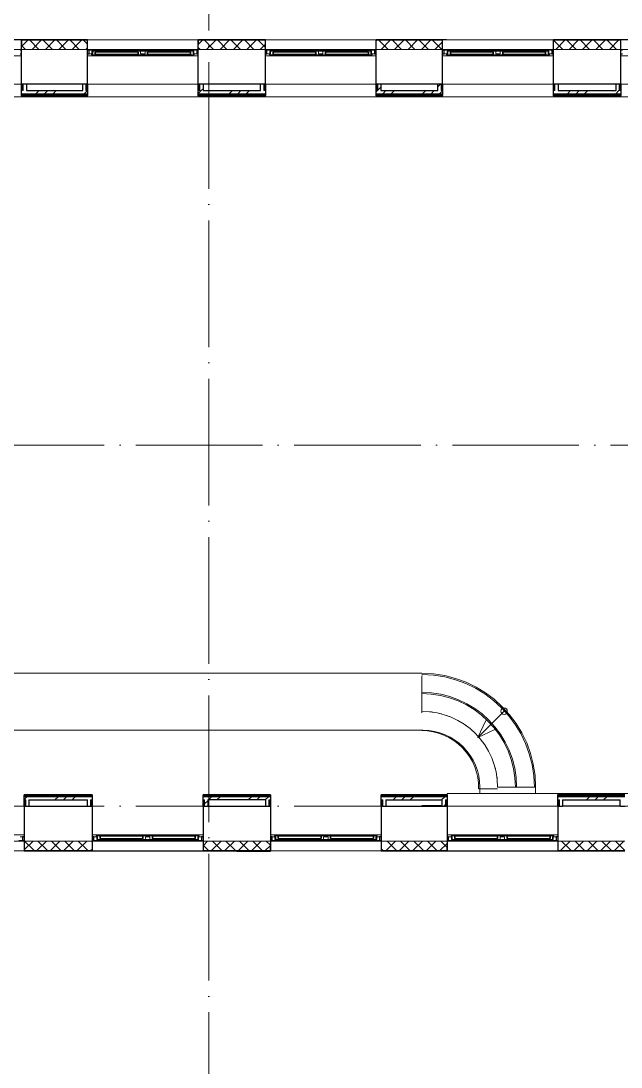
# Model space of a CAD drawing. Header units: millimetres. Extents: x -695119 to 412940, y -249585 to 622758.
# Drawn here: x 308024 to 317506, y 91794 to 108312 of the extents above; entities that cross this region are included whole.
import ezdxf

# ---------------------------------------------------------------- set-up
doc = ezdxf.new("R2010")
doc.units = ezdxf.units.MM
doc.linetypes.add('ADSK_Линия сетки', pattern=[25, 20, -2.5, 0, -2.5])
for name, color, linetype, lineweight in [('_ Окна', 252, 'Continuous', 30), ('Аннотация', 252, 'Continuous', 18), ('Лестницы', 8, 'Continuous', 9), ('Линии', 7, 'Continuous', 9), ('Ограждение', 8, 'Continuous', 9), ('Окна', 252, 'Continuous', 9), ('Оси', 252, 'Continuous', 9), ('Перекрытие', 252, 'Continuous', 18), ('Стены внутренние', 252, 'Continuous', 18), ('Стены наружные', 252, 'Continuous', 18), ('Стены штриховка', 7, 'Continuous', 9)]:
    doc.layers.add(name, color=color, linetype=linetype, lineweight=lineweight)
doc.layers.add('Узлы', color=7, linetype='Continuous')

# ---------------------------------------------------------------- blocks, each defined once
blk = doc.blocks.new('план 2 этажа')
at = {"layer": '_ Окна', "color": 251, "true_color": 0x636466}
for p, q in [((308036, 107852), (308011, 107852)), ((308011, 107794), (308036, 107794)), ((309101, 107852), (309076, 107852)), ((309076, 107794), (309101, 107794)), ((309101, 107794), (309101, 107852)), ((309199, 107818), (309196, 107818)), ((309196, 107818), (309196, 107786)), ((309196, 107786), (309199, 107786)), ((309876, 107818), (309199, 107818)), ((309199, 107818), (309199, 107786)), ((309199, 107786), (309199, 107818)), ((309199, 107786), (309876, 107786)), ((309876, 107786), (309876, 107818)), ((309876, 107818), (309876, 107786)), ((309879, 107818), (309876, 107818)), ((309876, 107786), (309879, 107786)), ((309879, 107786), (309879, 107818)), ((310026, 107818), (310023, 107818)), ((310023, 107818), (310023, 107786)), ((310023, 107786), (310026, 107786)), ((310703, 107818), (310026, 107818)), ((310026, 107818), (310026, 107786)), ((310026, 107786), (310026, 107818)), ((310026, 107786), (310703, 107786)), ((310703, 107786), (310703, 107818)), ((310703, 107818), (310703, 107786)), ((310706, 107818), (310703, 107818)), ((310703, 107786), (310706, 107786)), ((310706, 107786), (310706, 107818)), ((310826, 107852), (310801, 107852)), ((310801, 107852), (310801, 107794)), ((310801, 107794), (310826, 107794)), ((311911, 107852), (311886, 107852)), ((311886, 107794), (311911, 107794)), ((311911, 107794), (311911, 107852)), ((312009, 107818), (312006, 107818)), ((312006, 107818), (312006, 107786)), ((312006, 107786), (312009, 107786)), ((312686, 107818), (312009, 107818)), ((312009, 107818), (312009, 107786)), ((312009, 107786), (312009, 107818)), ((312009, 107786), (312686, 107786)), ((312686, 107786), (312686, 107818)), ((312686, 107818), (312686, 107786)), ((312689, 107818), (312686, 107818)), ((312686, 107786), (312689, 107786)), ((312689, 107786), (312689, 107818)), ((312836, 107818), (312833, 107818)), ((312833, 107818), (312833, 107786)), ((312833, 107786), (312836, 107786)), ((313513, 107818), (312836, 107818)), ((312836, 107818), (312836, 107786)), ((312836, 107786), (312836, 107818)), ((312836, 107786), (313513, 107786)), ((313513, 107786), (313513, 107818)), ((313513, 107818), (313513, 107786)), ((313516, 107818), (313513, 107818)), ((313513, 107786), (313516, 107786)), ((313516, 107786), (313516, 107818)), ((313636, 107852), (313611, 107852)), ((313611, 107852), (313611, 107794)), ((313611, 107794), (313636, 107794)), ((314711, 107852), (314686, 107852)), ((314686, 107794), (314711, 107794)), ((314711, 107794), (314711, 107852)), ((314809, 107818), (314806, 107818)), ((314806, 107818), (314806, 107786)), ((314806, 107786), (314809, 107786)), ((315486, 107818), (314809, 107818)), ((314809, 107818), (314809, 107786)), ((314809, 107786), (314809, 107818)), ((314809, 107786), (315486, 107786)), ((315486, 107786), (315486, 107818)), ((315486, 107818), (315486, 107786)), ((315489, 107818), (315486, 107818)), ((315486, 107786), (315489, 107786)), ((315489, 107786), (315489, 107818)), ((315636, 107818), (315633, 107818)), ((315633, 107818), (315633, 107786)), ((315633, 107786), (315636, 107786)), ((316313, 107818), (315636, 107818)), ((315636, 107818), (315636, 107786)), ((315636, 107786), (315636, 107818)), ((315636, 107786), (316313, 107786)), ((316313, 107786), (316313, 107818)), ((316313, 107818), (316313, 107786)), ((316316, 107818), (316313, 107818)), ((316313, 107786), (316316, 107786)), ((316316, 107786), (316316, 107818)), ((316436, 107852), (316411, 107852)), ((316411, 107852), (316411, 107794)), ((316411, 107794), (316436, 107794)), ((317526, 107852), (317501, 107852)), ((317501, 107794), (317526, 107794)), ((308076, 95430), (308051, 95430)), ((308051, 95430), (308051, 95372)), ((308051, 95372), (308076, 95372)), ((309176, 95430), (309151, 95430)), ((309151, 95372), (309176, 95372)), ((309176, 95372), (309176, 95430)), ((309274, 95438), (309271, 95438)), ((309271, 95438), (309271, 95406)), ((309271, 95406), (309274, 95406)), ((309951, 95438), (309274, 95438)), ((309274, 95438), (309274, 95406)), ((309274, 95406), (309274, 95438)), ((309274, 95406), (309951, 95406)), ((309951, 95406), (309951, 95438)), ((309951, 95438), (309951, 95406)), ((309954, 95438), (309951, 95438)), ((309951, 95406), (309954, 95406)), ((309954, 95406), (309954, 95438)), ((310101, 95438), (310098, 95438)), ((310098, 95438), (310098, 95406)), ((310098, 95406), (310101, 95406)), ((310778, 95438), (310101, 95438)), ((310101, 95438), (310101, 95406)), ((310101, 95406), (310101, 95438)), ((310101, 95406), (310778, 95406)), ((310778, 95406), (310778, 95438)), ((310778, 95438), (310778, 95406)), ((310781, 95438), (310778, 95438)), ((310778, 95406), (310781, 95406)), ((310781, 95406), (310781, 95438)), ((310901, 95430), (310876, 95430)), ((310876, 95430), (310876, 95372)), ((310876, 95372), (310901, 95372)), ((311991, 95430), (311966, 95430)), ((311966, 95372), (311991, 95372)), ((311991, 95372), (311991, 95430)), ((312089, 95438), (312086, 95438)), ((312086, 95438), (312086, 95406)), ((312086, 95406), (312089, 95406)), ((312766, 95438), (312089, 95438)), ((312089, 95438), (312089, 95406)), ((312089, 95406), (312089, 95438)), ((312089, 95406), (312766, 95406)), ((312766, 95406), (312766, 95438)), ((312766, 95438), (312766, 95406)), ((312769, 95438), (312766, 95438)), ((312766, 95406), (312769, 95406)), ((312769, 95406), (312769, 95438)), ((312916, 95438), (312913, 95438)), ((312913, 95438), (312913, 95406)), ((312913, 95406), (312916, 95406)), ((313593, 95438), (312916, 95438)), ((312916, 95438), (312916, 95406)), ((312916, 95406), (312916, 95438)), ((312916, 95406), (313593, 95406)), ((313593, 95406), (313593, 95438)), ((313593, 95438), (313593, 95406)), ((313596, 95438), (313593, 95438)), ((313593, 95406), (313596, 95406)), ((313596, 95406), (313596, 95438)), ((313716, 95430), (313691, 95430)), ((313691, 95430), (313691, 95372)), ((313691, 95372), (313716, 95372)), ((314781, 95430), (314756, 95430)), ((314756, 95372), (314781, 95372)), ((314781, 95372), (314781, 95430)), ((314879, 95438), (314876, 95438)), ((314876, 95438), (314876, 95406)), ((314876, 95406), (314879, 95406)), ((315556, 95438), (314879, 95438)), ((314879, 95438), (314879, 95406)), ((314879, 95406), (314879, 95438)), ((314879, 95406), (315556, 95406)), ((315556, 95406), (315556, 95438)), ((315556, 95438), (315556, 95406)), ((315559, 95438), (315556, 95438)), ((315556, 95406), (315559, 95406)), ((315559, 95406), (315559, 95438)), ((315706, 95438), (315703, 95438)), ((315703, 95438), (315703, 95406)), ((315703, 95406), (315706, 95406)), ((316383, 95438), (315706, 95438)), ((315706, 95438), (315706, 95406)), ((315706, 95406), (315706, 95438)), ((315706, 95406), (316383, 95406)), ((316383, 95406), (316383, 95438)), ((316383, 95438), (316383, 95406)), ((316386, 95438), (316383, 95438)), ((316383, 95406), (316386, 95406)), ((316386, 95406), (316386, 95438)), ((316506, 95430), (316481, 95430)), ((316481, 95430), (316481, 95372)), ((316481, 95372), (316506, 95372))]:
    blk.add_line(p, q, dxfattribs=at)
at = {"layer": '_ Окна', "color": 251, "lineweight": 18, "true_color": 0x636466}
for p, q in [((309160, 107852), (309101, 107852)), ((309101, 107852), (309101, 107794)), ((309101, 107794), (309139, 107794)), ((309159, 107794), (309139, 107794)), ((309139, 107794), (309139, 107777)), ((309139, 107777), (309195, 107777)), ((309147, 107794), (309147, 107835)), ((309147, 107835), (309159, 107835)), ((309159, 107835), (309159, 107794)), ((309209, 107835), (309159, 107835)), ((309165, 107835), (309160, 107852)), ((309195, 107777), (309196, 107778)), ((309196, 107786), (309196, 107818)), ((309196, 107818), (309214, 107818)), ((309214, 107786), (309196, 107786)), ((309196, 107778), (309197, 107777)), ((309197, 107777), (309211, 107777)), ((309214, 107818), (309209, 107835)), ((309211, 107777), (309214, 107786)), ((309865, 107835), (309861, 107818)), ((309861, 107818), (309879, 107818)), ((309879, 107786), (309861, 107786)), ((309861, 107786), (309863, 107777)), ((309863, 107777), (309878, 107777)), ((309916, 107835), (309865, 107835)), ((309878, 107777), (309879, 107778)), ((309879, 107818), (309879, 107786)), ((309879, 107778), (309880, 107777)), ((309880, 107777), (309936, 107777)), ((309916, 107794), (309916, 107835)), ((309936, 107794), (309916, 107794)), ((309936, 107777), (309936, 107794)), ((309986, 107794), (309966, 107794)), ((309966, 107794), (309966, 107777)), ((309966, 107777), (310022, 107777)), ((309986, 107835), (309986, 107794)), ((310036, 107835), (309986, 107835)), ((310022, 107777), (310023, 107778)), ((310023, 107786), (310023, 107818)), ((310023, 107818), (310041, 107818)), ((310041, 107786), (310023, 107786)), ((310023, 107778), (310024, 107777)), ((310024, 107777), (310038, 107777)), ((310041, 107818), (310036, 107835)), ((310038, 107777), (310041, 107786)), ((310692, 107835), (310688, 107818)), ((310688, 107818), (310706, 107818)), ((310706, 107786), (310688, 107786)), ((310688, 107786), (310690, 107777)), ((310690, 107777), (310705, 107777)), ((310743, 107835), (310692, 107835)), ((310705, 107777), (310706, 107778)), ((310706, 107818), (310706, 107786)), ((310706, 107778), (310707, 107777)), ((310707, 107777), (310763, 107777)), ((310741, 107852), (310737, 107835)), ((310801, 107852), (310741, 107852)), ((310743, 107794), (310743, 107835)), ((310743, 107835), (310755, 107835)), ((310763, 107794), (310743, 107794)), ((310755, 107835), (310755, 107794)), ((310763, 107777), (310763, 107794)), ((310763, 107794), (310801, 107794)), ((310801, 107794), (310801, 107852)), ((311970, 107852), (311911, 107852)), ((311911, 107852), (311911, 107794)), ((311911, 107794), (311949, 107794)), ((311969, 107794), (311949, 107794)), ((311949, 107794), (311949, 107777)), ((311949, 107777), (312005, 107777)), ((311957, 107794), (311957, 107835)), ((311957, 107835), (311969, 107835)), ((311969, 107835), (311969, 107794)), ((312019, 107835), (311969, 107835)), ((311975, 107835), (311970, 107852)), ((312005, 107777), (312006, 107778)), ((312006, 107786), (312006, 107818)), ((312006, 107818), (312024, 107818)), ((312024, 107786), (312006, 107786)), ((312006, 107778), (312007, 107777)), ((312007, 107777), (312021, 107777)), ((312024, 107818), (312019, 107835)), ((312021, 107777), (312024, 107786)), ((312675, 107835), (312671, 107818)), ((312671, 107818), (312689, 107818)), ((312689, 107786), (312671, 107786)), ((312671, 107786), (312673, 107777)), ((312673, 107777), (312688, 107777)), ((312726, 107835), (312675, 107835)), ((312688, 107777), (312689, 107778)), ((312689, 107818), (312689, 107786)), ((312689, 107778), (312690, 107777)), ((312690, 107777), (312746, 107777)), ((312726, 107794), (312726, 107835)), ((312746, 107794), (312726, 107794)), ((312746, 107777), (312746, 107794)), ((312796, 107794), (312776, 107794)), ((312776, 107794), (312776, 107777)), ((312776, 107777), (312832, 107777)), ((312796, 107835), (312796, 107794)), ((312846, 107835), (312796, 107835)), ((312832, 107777), (312833, 107778)), ((312833, 107786), (312833, 107818)), ((312833, 107818), (312851, 107818)), ((312851, 107786), (312833, 107786)), ((312833, 107778), (312834, 107777)), ((312834, 107777), (312848, 107777)), ((312851, 107818), (312846, 107835)), ((312848, 107777), (312851, 107786)), ((313502, 107835), (313498, 107818)), ((313498, 107818), (313516, 107818)), ((313516, 107786), (313498, 107786)), ((313498, 107786), (313500, 107777)), ((313500, 107777), (313515, 107777)), ((313553, 107835), (313502, 107835)), ((313515, 107777), (313516, 107778)), ((313516, 107818), (313516, 107786)), ((313516, 107778), (313517, 107777)), ((313517, 107777), (313573, 107777)), ((313551, 107852), (313547, 107835)), ((313611, 107852), (313551, 107852)), ((313553, 107794), (313553, 107835)), ((313553, 107835), (313565, 107835)), ((313573, 107794), (313553, 107794)), ((313565, 107835), (313565, 107794)), ((313573, 107777), (313573, 107794)), ((313573, 107794), (313611, 107794)), ((313611, 107794), (313611, 107852)), ((314770, 107852), (314711, 107852)), ((314711, 107852), (314711, 107794)), ((314711, 107794), (314749, 107794)), ((314769, 107794), (314749, 107794)), ((314749, 107794), (314749, 107777)), ((314749, 107777), (314805, 107777)), ((314757, 107794), (314757, 107835)), ((314757, 107835), (314769, 107835)), ((314769, 107835), (314769, 107794)), ((314819, 107835), (314769, 107835)), ((314775, 107835), (314770, 107852)), ((314805, 107777), (314806, 107778)), ((314806, 107786), (314806, 107818)), ((314806, 107818), (314824, 107818)), ((314824, 107786), (314806, 107786)), ((314806, 107778), (314807, 107777)), ((314807, 107777), (314821, 107777)), ((314824, 107818), (314819, 107835)), ((314821, 107777), (314824, 107786)), ((315475, 107835), (315471, 107818)), ((315471, 107818), (315489, 107818)), ((315489, 107786), (315471, 107786)), ((315471, 107786), (315473, 107777)), ((315473, 107777), (315488, 107777)), ((315526, 107835), (315475, 107835)), ((315488, 107777), (315489, 107778)), ((315489, 107818), (315489, 107786)), ((315489, 107778), (315490, 107777)), ((315490, 107777), (315546, 107777)), ((315526, 107794), (315526, 107835)), ((315546, 107794), (315526, 107794)), ((315546, 107777), (315546, 107794)), ((315596, 107794), (315576, 107794)), ((315576, 107794), (315576, 107777)), ((315576, 107777), (315632, 107777)), ((315596, 107835), (315596, 107794)), ((315646, 107835), (315596, 107835)), ((315632, 107777), (315633, 107778)), ((315633, 107786), (315633, 107818)), ((315633, 107818), (315651, 107818)), ((315651, 107786), (315633, 107786)), ((315633, 107778), (315634, 107777)), ((315634, 107777), (315648, 107777)), ((315651, 107818), (315646, 107835)), ((315648, 107777), (315651, 107786)), ((316302, 107835), (316298, 107818)), ((316298, 107818), (316316, 107818)), ((316316, 107786), (316298, 107786)), ((316298, 107786), (316300, 107777)), ((316300, 107777), (316315, 107777)), ((316353, 107835), (316302, 107835)), ((316315, 107777), (316316, 107778)), ((316316, 107818), (316316, 107786)), ((316316, 107778), (316317, 107777)), ((316317, 107777), (316373, 107777)), ((316351, 107852), (316347, 107835)), ((316411, 107852), (316351, 107852)), ((316353, 107794), (316353, 107835)), ((316353, 107835), (316365, 107835)), ((316373, 107794), (316353, 107794)), ((316365, 107835), (316365, 107794)), ((316373, 107777), (316373, 107794)), ((316373, 107794), (316411, 107794)), ((316411, 107794), (316411, 107852)), ((307991, 95372), (308051, 95372)), ((308051, 95430), (308013, 95430)), ((308051, 95372), (308051, 95430)), ((309214, 95430), (309176, 95430)), ((309176, 95430), (309176, 95372)), ((309176, 95372), (309235, 95372)), ((309270, 95447), (309214, 95447)), ((309214, 95447), (309214, 95430)), ((309214, 95430), (309234, 95430)), ((309222, 95389), (309222, 95430)), ((309234, 95389), (309222, 95389)), ((309234, 95430), (309234, 95389)), ((309234, 95389), (309284, 95389)), ((309235, 95372), (309240, 95389)), ((309271, 95446), (309270, 95447)), ((309272, 95447), (309271, 95446)), ((309271, 95406), (309271, 95438)), ((309271, 95438), (309289, 95438)), ((309289, 95406), (309271, 95406)), ((309286, 95447), (309272, 95447)), ((309284, 95389), (309289, 95406)), ((309289, 95438), (309286, 95447)), ((309938, 95447), (309936, 95438)), ((309936, 95438), (309954, 95438)), ((309954, 95406), (309936, 95406)), ((309936, 95406), (309940, 95389)), ((309953, 95447), (309938, 95447)), ((309940, 95389), (309991, 95389)), ((309954, 95446), (309953, 95447)), ((309955, 95447), (309954, 95446)), ((309954, 95438), (309954, 95406)), ((310011, 95447), (309955, 95447)), ((309991, 95389), (309991, 95430)), ((309991, 95430), (310011, 95430)), ((310011, 95430), (310011, 95447)), ((310097, 95447), (310041, 95447)), ((310041, 95447), (310041, 95430)), ((310041, 95430), (310061, 95430)), ((310061, 95430), (310061, 95389)), ((310061, 95389), (310111, 95389)), ((310098, 95446), (310097, 95447)), ((310099, 95447), (310098, 95446)), ((310098, 95406), (310098, 95438)), ((310098, 95438), (310116, 95438)), ((310116, 95406), (310098, 95406)), ((310113, 95447), (310099, 95447)), ((310111, 95389), (310116, 95406)), ((310116, 95438), (310113, 95447)), ((310765, 95447), (310763, 95438)), ((310763, 95438), (310781, 95438)), ((310781, 95406), (310763, 95406)), ((310763, 95406), (310767, 95389)), ((310780, 95447), (310765, 95447)), ((310767, 95389), (310818, 95389)), ((310781, 95446), (310780, 95447)), ((310782, 95447), (310781, 95446)), ((310781, 95438), (310781, 95406)), ((310838, 95447), (310782, 95447)), ((310812, 95389), (310816, 95372)), ((310816, 95372), (310876, 95372)), ((310818, 95389), (310818, 95430)), ((310818, 95430), (310838, 95430)), ((310830, 95389), (310818, 95389)), ((310830, 95430), (310830, 95389)), ((310838, 95430), (310838, 95447)), ((310876, 95430), (310838, 95430)), ((310876, 95372), (310876, 95430)), ((312029, 95430), (311991, 95430)), ((311991, 95430), (311991, 95372)), ((311991, 95372), (312050, 95372)), ((312085, 95447), (312029, 95447)), ((312029, 95447), (312029, 95430)), ((312029, 95430), (312049, 95430)), ((312037, 95389), (312037, 95430)), ((312049, 95389), (312037, 95389)), ((312049, 95430), (312049, 95389)), ((312049, 95389), (312099, 95389)), ((312050, 95372), (312055, 95389)), ((312086, 95446), (312085, 95447)), ((312087, 95447), (312086, 95446)), ((312086, 95406), (312086, 95438)), ((312086, 95438), (312104, 95438)), ((312104, 95406), (312086, 95406)), ((312101, 95447), (312087, 95447)), ((312099, 95389), (312104, 95406)), ((312104, 95438), (312101, 95447)), ((312753, 95447), (312751, 95438)), ((312751, 95438), (312769, 95438)), ((312769, 95406), (312751, 95406)), ((312751, 95406), (312755, 95389)), ((312768, 95447), (312753, 95447)), ((312755, 95389), (312806, 95389)), ((312769, 95446), (312768, 95447)), ((312770, 95447), (312769, 95446)), ((312769, 95438), (312769, 95406)), ((312826, 95447), (312770, 95447)), ((312806, 95389), (312806, 95430)), ((312806, 95430), (312826, 95430)), ((312826, 95430), (312826, 95447)), ((312912, 95447), (312856, 95447)), ((312856, 95447), (312856, 95430)), ((312856, 95430), (312876, 95430)), ((312876, 95430), (312876, 95389)), ((312876, 95389), (312926, 95389)), ((312913, 95446), (312912, 95447)), ((312914, 95447), (312913, 95446)), ((312913, 95406), (312913, 95438)), ((312913, 95438), (312931, 95438)), ((312931, 95406), (312913, 95406)), ((312928, 95447), (312914, 95447)), ((312926, 95389), (312931, 95406)), ((312931, 95438), (312928, 95447)), ((313580, 95447), (313578, 95438)), ((313578, 95438), (313596, 95438)), ((313596, 95406), (313578, 95406)), ((313578, 95406), (313582, 95389)), ((313595, 95447), (313580, 95447)), ((313582, 95389), (313633, 95389)), ((313596, 95446), (313595, 95447)), ((313597, 95447), (313596, 95446)), ((313596, 95438), (313596, 95406)), ((313653, 95447), (313597, 95447)), ((313627, 95389), (313631, 95372)), ((313631, 95372), (313691, 95372)), ((313633, 95389), (313633, 95430)), ((313633, 95430), (313653, 95430)), ((313645, 95389), (313633, 95389)), ((313645, 95430), (313645, 95389)), ((313653, 95430), (313653, 95447)), ((313691, 95430), (313653, 95430)), ((313691, 95372), (313691, 95430)), ((314819, 95430), (314781, 95430)), ((314781, 95430), (314781, 95372)), ((314781, 95372), (314840, 95372)), ((314875, 95447), (314819, 95447)), ((314819, 95447), (314819, 95430)), ((314819, 95430), (314839, 95430)), ((314827, 95389), (314827, 95430)), ((314839, 95389), (314827, 95389)), ((314839, 95430), (314839, 95389)), ((314839, 95389), (314889, 95389)), ((314840, 95372), (314845, 95389)), ((314876, 95446), (314875, 95447)), ((314877, 95447), (314876, 95446)), ((314876, 95406), (314876, 95438)), ((314876, 95438), (314894, 95438)), ((314894, 95406), (314876, 95406)), ((314891, 95447), (314877, 95447)), ((314889, 95389), (314894, 95406)), ((314894, 95438), (314891, 95447)), ((315543, 95447), (315541, 95438)), ((315541, 95438), (315559, 95438)), ((315559, 95406), (315541, 95406)), ((315541, 95406), (315545, 95389)), ((315558, 95447), (315543, 95447)), ((315545, 95389), (315596, 95389)), ((315559, 95446), (315558, 95447)), ((315560, 95447), (315559, 95446)), ((315559, 95438), (315559, 95406)), ((315616, 95447), (315560, 95447)), ((315596, 95389), (315596, 95430)), ((315596, 95430), (315616, 95430)), ((315616, 95430), (315616, 95447)), ((315702, 95447), (315646, 95447)), ((315646, 95447), (315646, 95430)), ((315646, 95430), (315666, 95430)), ((315666, 95430), (315666, 95389)), ((315666, 95389), (315716, 95389)), ((315703, 95446), (315702, 95447)), ((315704, 95447), (315703, 95446)), ((315703, 95406), (315703, 95438)), ((315703, 95438), (315721, 95438)), ((315721, 95406), (315703, 95406)), ((315718, 95447), (315704, 95447)), ((315716, 95389), (315721, 95406)), ((315721, 95438), (315718, 95447)), ((316370, 95447), (316368, 95438)), ((316368, 95438), (316386, 95438)), ((316386, 95406), (316368, 95406)), ((316368, 95406), (316372, 95389)), ((316385, 95447), (316370, 95447)), ((316372, 95389), (316423, 95389)), ((316386, 95446), (316385, 95447)), ((316387, 95447), (316386, 95446)), ((316386, 95438), (316386, 95406)), ((316443, 95447), (316387, 95447)), ((316417, 95389), (316421, 95372)), ((316421, 95372), (316481, 95372)), ((316423, 95389), (316423, 95430)), ((316423, 95430), (316443, 95430)), ((316435, 95389), (316423, 95389)), ((316435, 95430), (316435, 95389)), ((316443, 95430), (316443, 95447)), ((316481, 95430), (316443, 95430)), ((316481, 95372), (316481, 95430))]:
    blk.add_line(p, q, dxfattribs=at)
at = {"layer": 'Аннотация', "color": 251, "lineweight": 20, "true_color": 0x636466}
for q in [(315368, 97269), (315513, 97123)]:
    blk.add_line((315241, 96997), q, dxfattribs=at)
blk.add_circle((315658, 97413), 50, dxfattribs=at)
at = {"layer": 'Лестницы', "color": 251, "true_color": 0x636466}
for radius, start, end in [(1800, 0, 90), (1780, 0, 89.8388), (1500, 0, 90), (1480, 0, 90), (1200, 81.6338, 83.6422), (1200, 74.9412, 77.224), (1200, 68.488, 70.6478), (1200, 62.115, 63.3465), (1200, 54.0241, 55.7661), (1200, 47.1291, 49.3736), (1200, 40.6264, 42.8709), (1200, 34.2339, 35.9759), (1200, 26.6535, 27.885), (1200, 19.3522, 21.512), (1200, 12.776, 15.0588), (1200, 6.3578, 8.3662)]:
    blk.add_arc((314356, 96212), radius, start, end, dxfattribs=at)
at = {"layer": 'Линии', "color": 251, "ltscale": 100, "true_color": 0x636466}
for p, q in [((314356, 97387), (314356, 97967)), ((315556, 96187), (315256, 96187)), ((316156, 96187), (316156, 96112))]:
    blk.add_line(p, q, dxfattribs=at)
at = {"layer": 'Линии', "color": 251, "true_color": 0x636466}
blk.add_arc((314356, 96207), 900, 358.7267, 90, dxfattribs=at)
at = {"layer": 'Ограждение', "color": 251, "true_color": 0x636466}
for p, q in [((308036, 107762), (306286, 107762)), ((310826, 107762), (309076, 107762)), ((313636, 107762), (311886, 107762)), ((316436, 107762), (314686, 107762)), ((319251, 107762), (317501, 107762)), ((308036, 107312), (306286, 107312)), ((310826, 107312), (309076, 107312)), ((313636, 107312), (311886, 107312)), ((316436, 107312), (314686, 107312)), ((319251, 107312), (317501, 107312)), ((319881, 107112), (300266, 107112)), ((308036, 107112), (306286, 107112)), ((308036, 107132), (308036, 107112)), ((309076, 107112), (309076, 107132)), ((310826, 107112), (309076, 107112)), ((310826, 107132), (310826, 107112)), ((311886, 107112), (311886, 107132)), ((313636, 107112), (311886, 107112)), ((313636, 107132), (313636, 107112)), ((314686, 107112), (314686, 107132)), ((316436, 107112), (314686, 107112)), ((316436, 107132), (316436, 107112)), ((317501, 107112), (317501, 107132)), ((319251, 107112), (317501, 107112)), ((314356, 98012), (301451, 98012)), ((314361, 97995), (314356, 97995)), ((314356, 97980), (314361, 97980)), ((314361, 97995), (314361, 97980)), ((314356, 97112), (300266, 97112)), ((314756, 96092), (314756, 96112)), ((314756, 96112), (319881, 96112)), ((314756, 96092), (314756, 96112)), ((314756, 96112), (316506, 96112)), ((316506, 96112), (316506, 96092)), ((314756, 95912), (316506, 95912)), ((308076, 95462), (306326, 95462)), ((310901, 95462), (309151, 95462)), ((313716, 95462), (311966, 95462)), ((314756, 95462), (316506, 95462))]:
    blk.add_line(p, q, dxfattribs=at)
at = {"layer": 'Окна', "color": 251, "true_color": 0x636466}
for p, q in [((310741, 107852), (309160, 107852)), ((309195, 107777), (309197, 107777)), ((309865, 107835), (309209, 107835)), ((309211, 107777), (309863, 107777)), ((309878, 107777), (309880, 107777)), ((309916, 107835), (309986, 107835)), ((309936, 107794), (309966, 107794)), ((309966, 107777), (309936, 107777)), ((310022, 107777), (310024, 107777)), ((310692, 107835), (310036, 107835)), ((310038, 107777), (310690, 107777)), ((310705, 107777), (310707, 107777)), ((313551, 107852), (311970, 107852)), ((312005, 107777), (312007, 107777)), ((312675, 107835), (312019, 107835)), ((312021, 107777), (312673, 107777)), ((312688, 107777), (312690, 107777)), ((312726, 107835), (312796, 107835)), ((312746, 107794), (312776, 107794)), ((312776, 107777), (312746, 107777)), ((312832, 107777), (312834, 107777)), ((313502, 107835), (312846, 107835)), ((312848, 107777), (313500, 107777)), ((313515, 107777), (313517, 107777)), ((316351, 107852), (314770, 107852)), ((314805, 107777), (314807, 107777)), ((315475, 107835), (314819, 107835)), ((314821, 107777), (315473, 107777)), ((315488, 107777), (315490, 107777)), ((315526, 107835), (315596, 107835)), ((315546, 107794), (315576, 107794)), ((315576, 107777), (315546, 107777)), ((315632, 107777), (315634, 107777)), ((316302, 107835), (315646, 107835)), ((315648, 107777), (316300, 107777)), ((316315, 107777), (316317, 107777)), ((309235, 95372), (310816, 95372)), ((309272, 95447), (309270, 95447)), ((309284, 95389), (309940, 95389)), ((309938, 95447), (309286, 95447)), ((309955, 95447), (309953, 95447)), ((310061, 95389), (309991, 95389)), ((310011, 95447), (310041, 95447)), ((310041, 95430), (310011, 95430)), ((310099, 95447), (310097, 95447)), ((310111, 95389), (310767, 95389)), ((310765, 95447), (310113, 95447)), ((310782, 95447), (310780, 95447)), ((312050, 95372), (313631, 95372)), ((312087, 95447), (312085, 95447)), ((312099, 95389), (312755, 95389)), ((312753, 95447), (312101, 95447)), ((312770, 95447), (312768, 95447)), ((312876, 95389), (312806, 95389)), ((312826, 95447), (312856, 95447)), ((312856, 95430), (312826, 95430)), ((312914, 95447), (312912, 95447)), ((312926, 95389), (313582, 95389)), ((313580, 95447), (312928, 95447)), ((313597, 95447), (313595, 95447)), ((314840, 95372), (316421, 95372)), ((314877, 95447), (314875, 95447)), ((314889, 95389), (315545, 95389)), ((315543, 95447), (314891, 95447)), ((315560, 95447), (315558, 95447)), ((315666, 95389), (315596, 95389)), ((315616, 95447), (315646, 95447)), ((315646, 95430), (315616, 95430)), ((315704, 95447), (315702, 95447)), ((315716, 95389), (316372, 95389)), ((316370, 95447), (315718, 95447)), ((316387, 95447), (316385, 95447))]:
    blk.add_line(p, q, dxfattribs=at)
at = {"layer": 'Оси', "color": 251, "linetype": 'ADSK_Линия сетки', "ltscale": 100, "true_color": 0x636466}
for p, q in [((310991, 112662), (310991, 46686)), ((326841, 107312), (255119, 107312)), ((326841, 101612), (255081, 101612)), ((326841, 95912), (255119, 95912))]:
    blk.add_line(p, q, dxfattribs=at)
at = {"layer": 'Перекрытие', "color": 251, "ltscale": 100, "true_color": 0x636466}
for p, q in [((314376, 97112), (314356, 97112)), ((315276, 96112), (315276, 96212)), ((316156, 96212), (315556, 96212)), ((316156, 96112), (316156, 96212))]:
    blk.add_line(p, q, dxfattribs=at)
at = {"layer": 'Перекрытие', "color": 251, "true_color": 0x636466}
for centre, radius in [((314356, 96212), 1200), ((314376, 96212), 900)]:
    blk.add_arc(centre, radius, 0, 90, dxfattribs=at)
at = {"layer": 'Стены внутренние', "color": 251, "true_color": 0x636466}
for p, q in [((299236, 107862), (323341, 107862)), ((306286, 108014), (308036, 108014)), ((309076, 108014), (310826, 108014)), ((311886, 108014), (313636, 108014)), ((314686, 108014), (316436, 108014)), ((317501, 108014), (319251, 108014)), ((299591, 95362), (311966, 95362)), ((305276, 95362), (310901, 95362)), ((317566, 95362), (310901, 95362)), ((308076, 95210), (306326, 95210)), ((310901, 95210), (309151, 95210)), ((313716, 95210), (311966, 95210)), ((316506, 95210), (314756, 95210))]:
    blk.add_line(p, q, dxfattribs=at)
at = {"layer": 'Стены внутренние', "color": 251, "lineweight": 30, "true_color": 0x636466}
for p, q in [((308036, 107312), (308036, 108014)), ((308036, 108014), (309076, 108014)), ((309076, 107312), (309076, 108014)), ((310826, 107312), (310826, 108014)), ((310826, 108014), (311886, 108014)), ((311886, 107312), (311886, 108014)), ((313636, 107312), (313636, 108014)), ((313636, 108014), (314686, 108014)), ((314686, 107312), (314686, 108014)), ((316436, 107312), (316436, 108014)), ((316436, 108014), (317501, 108014)), ((317501, 107312), (317501, 108014)), ((309001, 107312), (308111, 107312)), ((311811, 107312), (310901, 107312)), ((314611, 107312), (313711, 107312)), ((317426, 107312), (316511, 107312)), ((308076, 95912), (308076, 95210)), ((308151, 95912), (309076, 95912)), ((309151, 95912), (309151, 95210)), ((310901, 95912), (310901, 95210)), ((310976, 95912), (311891, 95912)), ((311966, 95912), (311966, 95210)), ((313716, 95912), (313716, 95210)), ((313791, 95912), (314681, 95912)), ((314756, 95912), (314756, 95210)), ((316506, 95912), (316506, 95210)), ((317491, 95912), (316581, 95912)), ((308611, 95210), (309151, 95210)), ((311966, 95210), (310901, 95210)), ((313716, 95210), (314756, 95210)), ((316506, 95210), (317566, 95210))]:
    blk.add_line(p, q, dxfattribs=at)
at = {"layer": 'Стены внутренние', "color": 251, "linetype": 'Continuous', "lineweight": 9, "true_color": 0x636466}
for p, q in [((308036, 107910), (308138, 108012)), ((308097, 107862), (308036, 107923)), ((308309, 107862), (308159, 108012)), ((308200, 107862), (308350, 108012)), ((308522, 107862), (308372, 108012)), ((308412, 107862), (308562, 108012)), ((308506, 108014), (308505, 108012)), ((308734, 107862), (308584, 108012)), ((308597, 108012), (308596, 108014)), ((308624, 107862), (308774, 108012)), ((308946, 107862), (308796, 108012)), ((308836, 107862), (308986, 108012)), ((309074, 107946), (309008, 108012)), ((309048, 107862), (309076, 107889)), ((310828, 107972), (310826, 107968)), ((310855, 107862), (310826, 107891)), ((310828, 107944), (310896, 108012)), ((311067, 107862), (310917, 108012)), ((310958, 107862), (311108, 108012)), ((310969, 108014), (310968, 108012)), ((311279, 107862), (311129, 108012)), ((311170, 107862), (311320, 108012)), ((311491, 107862), (311341, 108012)), ((311382, 107862), (311532, 108012)), ((311413, 108012), (311412, 108014)), ((311704, 107862), (311554, 108012)), ((311594, 107862), (311744, 108012)), ((311886, 107892), (311766, 108012)), ((311806, 107862), (311884, 107939)), ((313636, 107983), (313638, 107983)), ((313638, 107996), (313653, 108012)), ((313825, 107862), (313675, 108012)), ((313715, 107862), (313865, 108012)), ((313785, 108014), (313784, 108012)), ((313876, 108012), (313875, 108014)), ((314037, 107862), (313887, 108012)), ((313928, 107862), (314078, 108012)), ((314249, 107862), (314099, 108012)), ((314140, 107862), (314290, 108012)), ((314461, 107862), (314311, 108012)), ((314352, 107862), (314502, 108012)), ((314673, 107862), (314523, 108012)), ((314564, 107862), (314684, 107982)), ((316583, 107862), (316438, 108006)), ((316473, 107862), (316623, 108012)), ((316795, 107862), (316645, 108012)), ((316685, 107862), (316835, 108012)), ((316692, 108012), (316691, 108014)), ((317007, 107862), (316857, 108012)), ((316897, 107862), (317047, 108012)), ((317219, 107862), (317069, 108012)), ((317109, 107862), (317259, 108012)), ((317431, 107862), (317281, 108012)), ((317322, 107862), (317472, 108012)), ((317499, 108006), (317493, 108012)), ((308078, 95224), (308216, 95362)), ((308232, 95212), (308082, 95362)), ((308278, 95212), (308428, 95362)), ((308444, 95212), (308294, 95362)), ((308490, 95212), (308640, 95362)), ((308656, 95212), (308506, 95362)), ((308702, 95212), (308852, 95362)), ((308868, 95212), (308718, 95362)), ((308914, 95212), (309064, 95362)), ((309080, 95212), (308930, 95362)), ((309151, 95353), (309142, 95362)), ((310901, 95289), (310973, 95362)), ((311036, 95212), (311186, 95362)), ((311201, 95212), (311051, 95362)), ((311248, 95212), (311398, 95362)), ((311414, 95212), (311264, 95362)), ((311460, 95212), (311610, 95362)), ((311626, 95212), (311476, 95362)), ((311672, 95212), (311822, 95362)), ((311838, 95212), (311688, 95362)), ((311966, 95296), (311900, 95362)), ((313716, 95346), (313731, 95362)), ((313793, 95212), (313943, 95362)), ((313959, 95212), (313809, 95362)), ((314005, 95212), (314155, 95362)), ((314171, 95212), (314021, 95362)), ((314218, 95212), (314368, 95362)), ((314383, 95212), (314233, 95362)), ((314430, 95212), (314580, 95362)), ((314596, 95212), (314446, 95362)), ((314642, 95212), (314756, 95326)), ((314754, 95265), (314658, 95362)), ((316551, 95212), (316701, 95362)), ((316717, 95212), (316567, 95362)), ((316763, 95212), (316913, 95362)), ((316929, 95212), (316779, 95362)), ((316975, 95212), (317125, 95362)), ((317141, 95212), (316991, 95362)), ((317187, 95212), (317337, 95362)), ((317353, 95212), (317203, 95362)), ((317400, 95212), (317550, 95362)), ((317564, 95213), (317415, 95362)), ((308154, 95212), (308152, 95210)), ((308363, 95210), (308362, 95212)), ((309126, 95212), (309149, 95234)), ((310989, 95212), (310901, 95300)), ((310903, 95280), (310901, 95284)), ((310969, 95212), (310968, 95210)), ((311178, 95210), (311177, 95212)), ((311884, 95212), (311966, 95293)), ((313716, 95283), (313718, 95283)), ((313747, 95212), (313718, 95241))]:
    blk.add_line(p, q, dxfattribs=at)
at = {"layer": 'Стены наружные', "color": 251, "true_color": 0x636466}
for p, q in [((306286, 108019), (308551, 108019)), ((308551, 108014), (308551, 108019)), ((313636, 108019), (314746, 108019)), ((313636, 108014), (313636, 108019)), ((314191, 108014), (314191, 108019)), ((314746, 108019), (314746, 108014)), ((316971, 108019), (320346, 108019)), ((314356, 95927), (314681, 95927)), ((308611, 95204), (308076, 95204)), ((308630, 95205), (308630, 95210)), ((311436, 95205), (308630, 95205)), ((314236, 95210), (314236, 95205)), ((317048, 95205), (314236, 95205)), ((314251, 95205), (314251, 95210)), ((314756, 95210), (314756, 95205)), ((316506, 95205), (316506, 95210)), ((317048, 95205), (317048, 95210))]:
    blk.add_line(p, q, dxfattribs=at)
at = {"layer": 'Стены наружные', "color": 251, "lineweight": 30, "true_color": 0x636466}
for p, q in [((308556, 108019), (309076, 108019)), ((308556, 108019), (308556, 108014)), ((309076, 108019), (309076, 108014)), ((310826, 108019), (310826, 108014)), ((310826, 108019), (311886, 108019)), ((311886, 108019), (311886, 108014)), ((316436, 108019), (316971, 108019)), ((316436, 108019), (316436, 108014)), ((316971, 108019), (316971, 108014)), ((308036, 107137), (308036, 107312)), ((308111, 107312), (308036, 107312)), ((308111, 107312), (308111, 107212)), ((308111, 107212), (309001, 107212)), ((309001, 107212), (309001, 107312)), ((309076, 107312), (309001, 107312)), ((309076, 107312), (309076, 107137)), ((310826, 107137), (310826, 107312)), ((310901, 107312), (310826, 107312)), ((310901, 107312), (310901, 107212)), ((310901, 107212), (311811, 107212)), ((311811, 107212), (311811, 107312)), ((311886, 107312), (311811, 107312)), ((311886, 107312), (311886, 107137)), ((313636, 107137), (313636, 107312)), ((313711, 107312), (313636, 107312)), ((313711, 107312), (313711, 107212)), ((313711, 107212), (314611, 107212)), ((314611, 107212), (314611, 107312)), ((314686, 107312), (314611, 107312)), ((314686, 107312), (314686, 107137)), ((316436, 107137), (316436, 107312)), ((316511, 107312), (316436, 107312)), ((316511, 107312), (316511, 107212)), ((316511, 107212), (317426, 107212)), ((317426, 107212), (317426, 107312)), ((317501, 107312), (317426, 107312)), ((317501, 107312), (317501, 107137)), ((308036, 107132), (308036, 107137)), ((308036, 107132), (309076, 107132)), ((309076, 107132), (309076, 107137)), ((310826, 107132), (310826, 107137)), ((310826, 107132), (311886, 107132)), ((311886, 107132), (311886, 107137)), ((313636, 107132), (313636, 107137)), ((313636, 107132), (314686, 107132)), ((314686, 107132), (314686, 107137)), ((316436, 107132), (316436, 107137)), ((316436, 107132), (317501, 107132)), ((317501, 107132), (317501, 107137)), ((309151, 96092), (308076, 96092)), ((308076, 95912), (308076, 96092)), ((308151, 96012), (309076, 96012)), ((308151, 96012), (308151, 95912)), ((309076, 95912), (309076, 96012)), ((309151, 96092), (309151, 95912)), ((311966, 96092), (310901, 96092)), ((310901, 95912), (310901, 96092)), ((311891, 96012), (310976, 96012)), ((310976, 96012), (310976, 95912)), ((311891, 95912), (311891, 96012)), ((311966, 96092), (311966, 95912)), ((314756, 96092), (313716, 96092)), ((313716, 95912), (313716, 96092)), ((313791, 96012), (314681, 96012)), ((313791, 96012), (313791, 95912)), ((314681, 95912), (314681, 96012)), ((314756, 96092), (314756, 95912)), ((317566, 96092), (316506, 96092)), ((316506, 95912), (316506, 96092)), ((316581, 96012), (317491, 96012)), ((316581, 96012), (316581, 95912)), ((317491, 95912), (317491, 96012)), ((308076, 95912), (308151, 95912)), ((309076, 95912), (309151, 95912)), ((310901, 95912), (310976, 95912)), ((311891, 95912), (311966, 95912)), ((313716, 95912), (313791, 95912)), ((314681, 95912), (314756, 95912)), ((316506, 95912), (316581, 95912)), ((317491, 95912), (317566, 95912)), ((308076, 95210), (308611, 95210)), ((308076, 95210), (308076, 95205)), ((308611, 95205), (308076, 95205)), ((308611, 95210), (308611, 95205)), ((311966, 95209), (311436, 95209)), ((311436, 95209), (311436, 95204)), ((311436, 95204), (311966, 95204)), ((311966, 95209), (311966, 95204))]:
    blk.add_line(p, q, dxfattribs=at)
at = {"layer": 'Стены наружные', "color": 251, "linetype": 'Continuous', "lineweight": 9, "true_color": 0x636466}
for p, q in [((308596, 108014), (308593, 108019)), ((310972, 108019), (310969, 108014)), ((311058, 108017), (311057, 108019)), ((311324, 108019), (311322, 108015)), ((311412, 108014), (311409, 108019)), ((316604, 108019), (316603, 108017)), ((316691, 108014), (316688, 108019)), ((308036, 107273), (308048, 107286)), ((308048, 107286), (308061, 107298)), ((308262, 107162), (308312, 107212)), ((308397, 107162), (308447, 107212)), ((308532, 107162), (308582, 107212)), ((309026, 107162), (309076, 107212)), ((309051, 107228), (309063, 107240)), ((309063, 107240), (309076, 107253)), ((310826, 107306), (310832, 107312)), ((310826, 107165), (310872, 107212)), ((310872, 107212), (310901, 107240)), ((311316, 107162), (311366, 107212)), ((311451, 107162), (311501, 107212)), ((311585, 107162), (311635, 107212)), ((311861, 107280), (311873, 107292)), ((311873, 107292), (311886, 107305)), ((313636, 107192), (313656, 107212)), ((313661, 107217), (313711, 107267)), ((313741, 107162), (313791, 107212)), ((313875, 107162), (313925, 107212)), ((314369, 107162), (314419, 107212)), ((314504, 107162), (314554, 107212)), ((314611, 107269), (314654, 107312)), ((314639, 107162), (314686, 107209)), ((316459, 107212), (316461, 107213)), ((316659, 107162), (316709, 107212)), ((316794, 107162), (316844, 107212)), ((316929, 107162), (316979, 107212)), ((317422, 107162), (317472, 107212)), ((317472, 107212), (317476, 107215)), ((308106, 107132), (308111, 107137)), ((308111, 107137), (308124, 107149)), ((308124, 107149), (308136, 107162)), ((308323, 107137), (308336, 107149)), ((308336, 107149), (308348, 107162)), ((308531, 107132), (308536, 107137)), ((308536, 107137), (308548, 107149)), ((308548, 107149), (308561, 107162)), ((308748, 107137), (308760, 107149)), ((308760, 107149), (308773, 107162)), ((308955, 107132), (308960, 107137)), ((308960, 107137), (308972, 107149)), ((308972, 107149), (308985, 107162)), ((310869, 107137), (310882, 107149)), ((310882, 107149), (310894, 107162)), ((311076, 107132), (311081, 107137)), ((311081, 107137), (311094, 107149)), ((311094, 107149), (311106, 107162)), ((311293, 107137), (311306, 107149)), ((311306, 107149), (311318, 107162)), ((311500, 107132), (311505, 107137)), ((311505, 107137), (311518, 107149)), ((311518, 107149), (311530, 107162)), ((311718, 107137), (311730, 107149)), ((311730, 107149), (311743, 107162)), ((313636, 107146), (313639, 107149)), ((313639, 107149), (313652, 107162)), ((313839, 107137), (313851, 107149)), ((313851, 107149), (313864, 107162)), ((314046, 107132), (314051, 107137)), ((314051, 107137), (314064, 107149)), ((314064, 107149), (314076, 107162)), ((314263, 107137), (314276, 107149)), ((314276, 107149), (314288, 107162)), ((314470, 107132), (314475, 107137)), ((314475, 107137), (314488, 107149)), ((314488, 107149), (314500, 107162)), ((316592, 107132), (316597, 107137)), ((316597, 107137), (316609, 107149)), ((316609, 107149), (316622, 107162)), ((316809, 107137), (316821, 107149)), ((316821, 107149), (316834, 107162)), ((317016, 107132), (317021, 107137)), ((317021, 107137), (317033, 107149)), ((317033, 107149), (317046, 107162)), ((317233, 107137), (317246, 107149)), ((317246, 107149), (317258, 107162)), ((317440, 107132), (317445, 107137)), ((317445, 107137), (317458, 107149)), ((317458, 107149), (317470, 107162)), ((308076, 96070), (308080, 96074)), ((308076, 96019), (308119, 96062)), ((308080, 96074), (308092, 96087)), ((308092, 96087), (308097, 96092)), ((308279, 96062), (308292, 96074)), ((308292, 96074), (308304, 96087)), ((308491, 96062), (308504, 96074)), ((308504, 96074), (308516, 96087)), ((308516, 96087), (308521, 96092)), ((308562, 96012), (308612, 96062)), ((308697, 96012), (308747, 96062)), ((308704, 96062), (308716, 96074)), ((308716, 96074), (308729, 96087)), ((308832, 96012), (308882, 96062)), ((308916, 96062), (308928, 96074)), ((308928, 96074), (308941, 96087)), ((308941, 96087), (308946, 96092)), ((309128, 96062), (309140, 96074)), ((309140, 96074), (309151, 96085)), ((310901, 96060), (310902, 96062)), ((310926, 95950), (310976, 96000)), ((310987, 96012), (311037, 96062)), ((311037, 96062), (311050, 96074)), ((311050, 96074), (311062, 96087)), ((311062, 96087), (311067, 96092)), ((311122, 96012), (311172, 96062)), ((311249, 96062), (311262, 96074)), ((311262, 96074), (311274, 96087)), ((311461, 96062), (311474, 96074)), ((311474, 96074), (311486, 96087)), ((311486, 96087), (311491, 96092)), ((311615, 96012), (311665, 96062)), ((311673, 96062), (311686, 96074)), ((311686, 96074), (311698, 96087)), ((311750, 96012), (311800, 96062)), ((311885, 96012), (311935, 96062)), ((311886, 96062), (311898, 96074)), ((311898, 96074), (311911, 96087)), ((311911, 96087), (311916, 96092)), ((313716, 95983), (313728, 95995)), ((313728, 95995), (313741, 96008)), ((313795, 96062), (313807, 96074)), ((313807, 96074), (313820, 96087)), ((313905, 96012), (313955, 96062)), ((314007, 96062), (314019, 96074)), ((314019, 96074), (314032, 96087)), ((314032, 96087), (314037, 96092)), ((314040, 96012), (314090, 96062)), ((314175, 96012), (314225, 96062)), ((314219, 96062), (314232, 96074)), ((314232, 96074), (314244, 96087)), ((314431, 96062), (314444, 96074)), ((314444, 96074), (314456, 96087)), ((314456, 96087), (314461, 96092)), ((314643, 96062), (314656, 96074)), ((314656, 96074), (314668, 96087)), ((314669, 96012), (314719, 96062)), ((316506, 96052), (316515, 96062)), ((316552, 96062), (316565, 96074)), ((316565, 96074), (316577, 96087)), ((316577, 96087), (316582, 96092)), ((316765, 96062), (316777, 96074)), ((316777, 96074), (316790, 96087)), ((316959, 96012), (317009, 96062)), ((316977, 96062), (316989, 96074)), ((316989, 96074), (317002, 96087)), ((317002, 96087), (317007, 96092)), ((317094, 96012), (317144, 96062)), ((317189, 96062), (317201, 96074)), ((317201, 96074), (317214, 96087)), ((317229, 96012), (317279, 96062)), ((317401, 96062), (317414, 96074)), ((317414, 96074), (317426, 96087)), ((317426, 96087), (317431, 96092)), ((310901, 95925), (310913, 95938)), ((310913, 95938), (310926, 95950)), ((311948, 95912), (311953, 95917)), ((311953, 95917), (311966, 95930)), ((314704, 95912), (314731, 95939)), ((314731, 95937), (314743, 95950)), ((314743, 95950), (314756, 95962)), ((308152, 95210), (308150, 95205)), ((308366, 95205), (308363, 95210))]:
    blk.add_line(p, q, dxfattribs=at)
at = {"layer": 'Стены штриховка', "color": 251, "true_color": 0x636466}
for p, q in [((308036, 107938), (308038, 107938)), ((308038, 107938), (308038, 108012)), ((308038, 108012), (309074, 108012)), ((309074, 108012), (309074, 107938)), ((309074, 107938), (309076, 107938)), ((310826, 107938), (310828, 107938)), ((310828, 107938), (310828, 108012)), ((310828, 108012), (311884, 108012)), ((311356, 108019), (311356, 108014)), ((311884, 108012), (311884, 107938)), ((311884, 107938), (311886, 107938)), ((313636, 107938), (313638, 107938)), ((313638, 107938), (313638, 108012)), ((313638, 108012), (314684, 108012)), ((314684, 108012), (314684, 107938)), ((314684, 107938), (314686, 107938)), ((316436, 107938), (316438, 107938)), ((316438, 107938), (316438, 108012)), ((316438, 108012), (317499, 108012)), ((317499, 108012), (317499, 107938)), ((317499, 107938), (317501, 107938)), ((308061, 107212), (308036, 107212)), ((308048, 107312), (308048, 107212)), ((308061, 107312), (308061, 107212)), ((309051, 107312), (309051, 107212)), ((309076, 107212), (309051, 107212)), ((309063, 107312), (309063, 107212)), ((310851, 107212), (310826, 107212)), ((310838, 107312), (310838, 107212)), ((310851, 107312), (310851, 107212)), ((311861, 107312), (311861, 107212)), ((311886, 107212), (311861, 107212)), ((311873, 107312), (311873, 107212)), ((313661, 107212), (313636, 107212)), ((313648, 107312), (313648, 107212)), ((313661, 107312), (313661, 107212)), ((314661, 107312), (314661, 107212)), ((314686, 107212), (314661, 107212)), ((314673, 107312), (314673, 107212)), ((316461, 107212), (316436, 107212)), ((316448, 107312), (316448, 107212)), ((316461, 107312), (316461, 107212)), ((317476, 107312), (317476, 107212)), ((317501, 107212), (317476, 107212)), ((317488, 107312), (317488, 107212)), ((309076, 107162), (308036, 107162)), ((309076, 107149), (308036, 107149)), ((309076, 107137), (308036, 107137)), ((308036, 107137), (309076, 107137)), ((311886, 107162), (310826, 107162)), ((311886, 107149), (310826, 107149)), ((311886, 107137), (310826, 107137)), ((310826, 107137), (311886, 107137)), ((314686, 107162), (313636, 107162)), ((314686, 107149), (313636, 107149)), ((314686, 107137), (313636, 107137)), ((313636, 107137), (314686, 107137)), ((317501, 107162), (316436, 107162)), ((317501, 107149), (316436, 107149)), ((317501, 107137), (316436, 107137)), ((316436, 107137), (317501, 107137)), ((308076, 96087), (309151, 96087)), ((309151, 96087), (308076, 96087)), ((309151, 96074), (308076, 96074)), ((309151, 96062), (308076, 96062)), ((308076, 96012), (308101, 96012)), ((308088, 95912), (308088, 96012)), ((308101, 95912), (308101, 96012)), ((309126, 95912), (309126, 96012)), ((309126, 96012), (309151, 96012)), ((309138, 95912), (309138, 96012)), ((310901, 96087), (311966, 96087)), ((311966, 96087), (310901, 96087)), ((311966, 96074), (310901, 96074)), ((311966, 96062), (310901, 96062)), ((310901, 96012), (310926, 96012)), ((310913, 95912), (310913, 96012)), ((310926, 95912), (310926, 96012)), ((311941, 95912), (311941, 96012)), ((311941, 96012), (311966, 96012)), ((311953, 95912), (311953, 96012)), ((313716, 96087), (314756, 96087)), ((314756, 96087), (313716, 96087)), ((314756, 96074), (313716, 96074)), ((314756, 96062), (313716, 96062)), ((313716, 96012), (313741, 96012)), ((313728, 95912), (313728, 96012)), ((313741, 95912), (313741, 96012)), ((314731, 95912), (314731, 96012)), ((314731, 96012), (314756, 96012)), ((314743, 95912), (314743, 96012)), ((316506, 96087), (317566, 96087)), ((317566, 96087), (316506, 96087)), ((317566, 96074), (316506, 96074)), ((317566, 96062), (316506, 96062)), ((316506, 96012), (316531, 96012)), ((316518, 95912), (316518, 96012)), ((316531, 95912), (316531, 96012)), ((308078, 95286), (308076, 95286)), ((308078, 95212), (308078, 95286)), ((309149, 95212), (308078, 95212)), ((309151, 95286), (309149, 95286)), ((309149, 95286), (309149, 95212)), ((310903, 95286), (310901, 95286)), ((310903, 95212), (310903, 95286)), ((311964, 95212), (310903, 95212)), ((311966, 95286), (311964, 95286)), ((311964, 95286), (311964, 95212)), ((313718, 95286), (313716, 95286)), ((313718, 95212), (313718, 95286)), ((314754, 95212), (313718, 95212)), ((314756, 95286), (314754, 95286)), ((314754, 95286), (314754, 95212)), ((316508, 95286), (316506, 95286)), ((316508, 95212), (316508, 95286)), ((317564, 95212), (316508, 95212))]:
    blk.add_line(p, q, dxfattribs=at)
at = {"layer": 'Узлы', "color": 251, "true_color": 0x636466}
blk.add_line((315658, 97413), (315241, 96997), dxfattribs=at)

msp = doc.modelspace()

# ---------------------------------------------------------------- block references
msp.add_blockref('план 2 этажа', (0, 0))

doc.saveas('drawing.dxf')
